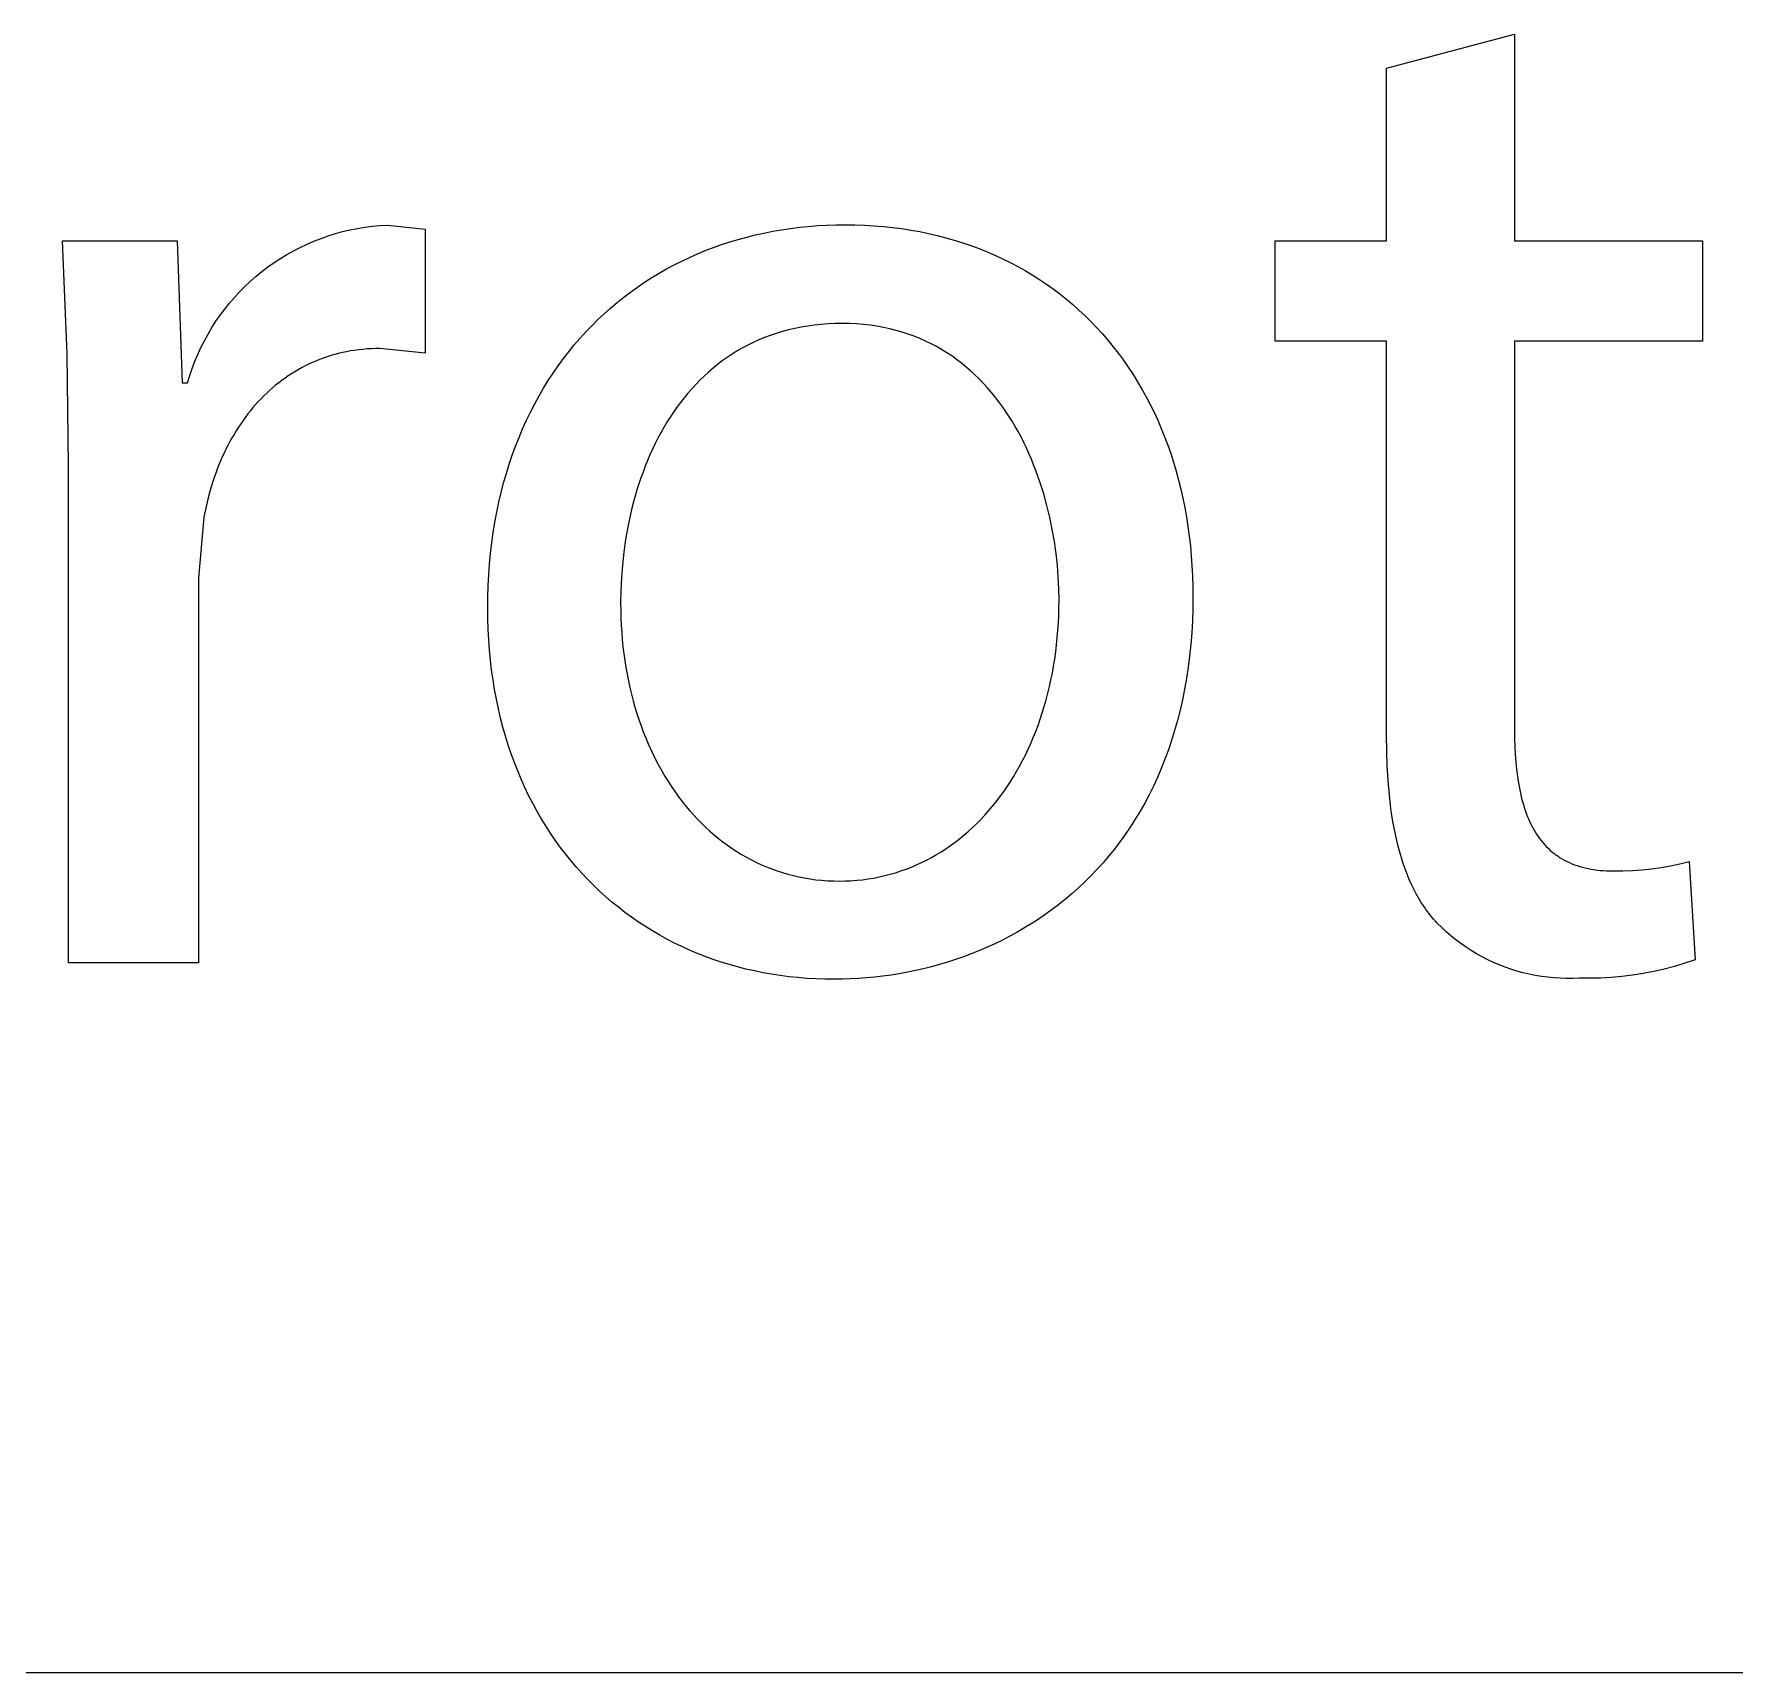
# Model space of a CAD drawing. Header units: millimetres. Extents: x -1246 to 2331, y -493 to 2006.
# Drawn here: x 1766.24 to 1807.1, y -492.87 to -453.51 of the extents above; entities that cross this region are included whole.
import ezdxf

# ---------------------------------------------------------------- set-up
doc = ezdxf.new("R2010")
doc.units = ezdxf.units.MM
doc.header["$MEASUREMENT"] = 0
doc.layers.add('Domyślny', color=7, linetype='Continuous', true_color=0x000000)

msp = doc.modelspace()

# ---------------------------------------------------------------- linework, layer by layer
at = {"layer": 'Domyślny', "color": 18, "lineweight": 15, "true_color": 0x000000}
for p, q in [((1798.735, -454.335), (1801.808, -453.513)), ((1801.808, -453.513), (1801.808, -458.48)), ((1798.735, -458.48), (1798.735, -454.335)), ((1772.968, -458.486), (1773.137, -458.42)), ((1773.137, -458.42), (1773.308, -458.359)), ((1773.308, -458.359), (1773.482, -458.305)), ((1773.482, -458.305), (1773.657, -458.257)), ((1773.657, -458.257), (1773.833, -458.215)), ((1773.833, -458.215), (1774.011, -458.18)), ((1774.011, -458.18), (1774.19, -458.15)), ((1774.19, -458.15), (1774.37, -458.127)), ((1774.37, -458.127), (1774.551, -458.11)), ((1774.551, -458.11), (1774.732, -458.099)), ((1774.732, -458.099), (1775.637, -458.195)), ((1775.637, -458.195), (1775.637, -461.173)), ((1782.958, -458.504), (1783.16, -458.444)), ((1783.16, -458.444), (1783.363, -458.388)), ((1783.363, -458.388), (1783.569, -458.337)), ((1783.569, -458.337), (1783.777, -458.291)), ((1783.777, -458.291), (1783.987, -458.249)), ((1783.987, -458.249), (1784.198, -458.213)), ((1784.198, -458.213), (1784.412, -458.181)), ((1784.412, -458.181), (1784.628, -458.154)), ((1784.628, -458.154), (1784.845, -458.132)), ((1784.845, -458.132), (1785.064, -458.114)), ((1785.064, -458.114), (1785.285, -458.102)), ((1785.285, -458.102), (1785.507, -458.095)), ((1785.507, -458.095), (1785.731, -458.092)), ((1785.731, -458.092), (1785.963, -458.095)), ((1785.963, -458.095), (1786.193, -458.103)), ((1786.193, -458.103), (1786.42, -458.116)), ((1786.42, -458.116), (1786.645, -458.134)), ((1786.645, -458.134), (1786.867, -458.158)), ((1786.867, -458.158), (1787.087, -458.186)), ((1787.087, -458.186), (1787.304, -458.22)), ((1787.304, -458.22), (1787.519, -458.258)), ((1787.519, -458.258), (1787.731, -458.302)), ((1787.731, -458.302), (1787.94, -458.35)), ((1787.94, -458.35), (1788.147, -458.403)), ((1788.147, -458.403), (1788.35, -458.461)), ((1767.041, -461.189), (1766.93, -458.48)), ((1766.93, -458.48), (1769.681, -458.48)), ((1769.681, -458.48), (1769.801, -461.887)), ((1772.163, -458.901), (1772.318, -458.807)), ((1772.318, -458.807), (1772.476, -458.718)), ((1772.476, -458.718), (1772.637, -458.635)), ((1772.637, -458.635), (1772.801, -458.557)), ((1772.801, -458.557), (1772.968, -458.486)), ((1781.987, -458.876), (1782.177, -458.792)), ((1782.177, -458.792), (1782.368, -458.713)), ((1782.368, -458.713), (1782.563, -458.639)), ((1782.563, -458.639), (1782.759, -458.569)), ((1782.759, -458.569), (1782.958, -458.504)), ((1788.35, -458.461), (1788.551, -458.524)), ((1788.551, -458.524), (1788.749, -458.592)), ((1788.749, -458.592), (1788.944, -458.664)), ((1788.944, -458.664), (1789.136, -458.741)), ((1789.136, -458.741), (1789.325, -458.822)), ((1789.325, -458.822), (1789.511, -458.908)), ((1796.055, -460.887), (1796.055, -458.48)), ((1796.055, -458.48), (1798.735, -458.48)), ((1801.808, -458.48), (1806.323, -458.48)), ((1806.323, -458.48), (1806.323, -460.887)), ((1771.578, -459.331), (1771.718, -459.216)), ((1771.718, -459.216), (1771.863, -459.106)), ((1771.863, -459.106), (1772.011, -459.001)), ((1772.011, -459.001), (1772.163, -458.901)), ((1781.081, -459.362), (1781.257, -459.256)), ((1781.257, -459.256), (1781.435, -459.154)), ((1781.435, -459.154), (1781.617, -459.057)), ((1781.617, -459.057), (1781.801, -458.964)), ((1781.801, -458.964), (1781.987, -458.876)), ((1789.511, -458.908), (1789.694, -458.999)), ((1789.694, -458.999), (1789.874, -459.094)), ((1789.874, -459.094), (1790.05, -459.193)), ((1790.05, -459.193), (1790.224, -459.297)), ((1771.181, -459.704), (1771.309, -459.575)), ((1771.309, -459.575), (1771.441, -459.45)), ((1771.441, -459.45), (1771.578, -459.331)), ((1780.572, -459.708), (1780.739, -459.588)), ((1780.739, -459.588), (1780.909, -459.473)), ((1780.909, -459.473), (1781.081, -459.362)), ((1790.224, -459.297), (1790.394, -459.405)), ((1790.394, -459.405), (1790.561, -459.517)), ((1790.561, -459.517), (1790.724, -459.634)), ((1790.724, -459.634), (1790.885, -459.755)), ((1770.826, -460.116), (1770.94, -459.974)), ((1770.94, -459.974), (1771.058, -459.837)), ((1771.058, -459.837), (1771.181, -459.704)), ((1780.092, -460.092), (1780.249, -459.96)), ((1780.249, -459.96), (1780.409, -459.831)), ((1780.409, -459.831), (1780.572, -459.708)), ((1790.885, -459.755), (1791.041, -459.88)), ((1791.041, -459.88), (1791.195, -460.009)), ((1791.195, -460.009), (1791.345, -460.142)), ((1770.516, -460.563), (1770.614, -460.41)), ((1770.614, -460.41), (1770.717, -460.261)), ((1770.717, -460.261), (1770.826, -460.116)), ((1779.641, -460.516), (1779.787, -460.371)), ((1779.787, -460.371), (1779.938, -460.229)), ((1779.938, -460.229), (1780.092, -460.092)), ((1785.15, -460.485), (1784.987, -460.502)), ((1785.317, -460.473), (1785.15, -460.485)), ((1785.486, -460.465), (1785.317, -460.473)), ((1785.659, -460.463), (1785.486, -460.465)), ((1785.832, -460.465), (1785.659, -460.463)), ((1786.002, -460.473), (1785.832, -460.465)), ((1786.169, -460.487), (1786.002, -460.473)), ((1786.332, -460.505), (1786.169, -460.487)), ((1791.345, -460.142), (1791.491, -460.279)), ((1791.491, -460.279), (1791.634, -460.42)), ((1791.634, -460.42), (1791.773, -460.565)), ((1770.254, -461.04), (1770.335, -460.878)), ((1770.335, -460.878), (1770.423, -460.719)), ((1770.423, -460.719), (1770.516, -460.563)), ((1779.221, -460.978), (1779.357, -460.82)), ((1779.357, -460.82), (1779.497, -460.666)), ((1779.497, -460.666), (1779.641, -460.516)), ((1783.651, -460.859), (1783.518, -460.919)), ((1783.788, -460.802), (1783.651, -460.859)), ((1783.927, -460.749), (1783.788, -460.802)), ((1784.069, -460.701), (1783.927, -460.749)), ((1784.215, -460.657), (1784.069, -460.701)), ((1784.363, -460.617), (1784.215, -460.657)), ((1784.515, -460.581), (1784.363, -460.617)), ((1784.669, -460.55), (1784.515, -460.581)), ((1784.826, -460.524), (1784.669, -460.55)), ((1784.987, -460.502), (1784.826, -460.524)), ((1786.492, -460.529), (1786.332, -460.505)), ((1786.649, -460.557), (1786.492, -460.529)), ((1786.803, -460.59), (1786.649, -460.557)), ((1786.953, -460.628), (1786.803, -460.59)), ((1787.101, -460.671), (1786.953, -460.628)), ((1787.245, -460.718), (1787.101, -460.671)), ((1787.386, -460.769), (1787.245, -460.718)), ((1787.524, -460.825), (1787.386, -460.769)), ((1787.659, -460.885), (1787.524, -460.825)), ((1787.791, -460.949), (1787.659, -460.885)), ((1791.773, -460.565), (1791.909, -460.714)), ((1791.909, -460.714), (1792.04, -460.867)), ((1792.04, -460.867), (1792.169, -461.024)), ((1798.735, -460.887), (1796.055, -460.887)), ((1798.735, -470.345), (1798.735, -460.887)), ((1806.323, -460.887), (1801.808, -460.887)), ((1801.808, -460.887), (1801.808, -470.226)), ((1767.073, -463.9), (1767.041, -461.189)), ((1770.107, -461.372), (1770.177, -461.205)), ((1770.177, -461.205), (1770.254, -461.04)), ((1773.191, -461.296), (1773.101, -461.329)), ((1773.281, -461.265), (1773.191, -461.296)), ((1773.373, -461.236), (1773.281, -461.265)), ((1773.465, -461.209), (1773.373, -461.236)), ((1773.559, -461.185), (1773.465, -461.209)), ((1773.654, -461.162), (1773.559, -461.185)), ((1773.75, -461.142), (1773.654, -461.162)), ((1773.847, -461.124), (1773.75, -461.142)), ((1773.945, -461.109), (1773.847, -461.124)), ((1774.044, -461.096), (1773.945, -461.109)), ((1774.144, -461.085), (1774.044, -461.096)), ((1774.245, -461.076), (1774.144, -461.085)), ((1774.347, -461.07), (1774.245, -461.076)), ((1774.45, -461.067), (1774.347, -461.07)), ((1774.553, -461.065), (1774.45, -461.067)), ((1775.637, -461.173), (1774.553, -461.065)), ((1778.96, -461.307), (1779.089, -461.141)), ((1779.089, -461.141), (1779.221, -460.978)), ((1782.893, -461.278), (1782.777, -461.361)), ((1783.012, -461.199), (1782.893, -461.278)), ((1783.134, -461.124), (1783.012, -461.199)), ((1783.259, -461.052), (1783.134, -461.124)), ((1783.387, -460.983), (1783.259, -461.052)), ((1783.518, -460.919), (1783.387, -460.983)), ((1787.92, -461.017), (1787.791, -460.949)), ((1788.045, -461.089), (1787.92, -461.017)), ((1788.168, -461.165), (1788.045, -461.089)), ((1788.288, -461.244), (1788.168, -461.165)), ((1788.405, -461.328), (1788.288, -461.244)), ((1792.169, -461.024), (1792.293, -461.184)), ((1792.293, -461.184), (1792.413, -461.348)), ((1769.932, -461.887), (1769.984, -461.714)), ((1769.984, -461.714), (1770.043, -461.542)), ((1770.043, -461.542), (1770.107, -461.372)), ((1772.428, -461.67), (1772.35, -461.722)), ((1772.508, -461.621), (1772.428, -461.67)), ((1772.59, -461.573), (1772.508, -461.621)), ((1772.672, -461.527), (1772.59, -461.573)), ((1772.756, -461.484), (1772.672, -461.527)), ((1772.84, -461.442), (1772.756, -461.484)), ((1772.926, -461.402), (1772.84, -461.442)), ((1773.013, -461.365), (1772.926, -461.402)), ((1773.101, -461.329), (1773.013, -461.365)), ((1778.597, -461.832), (1778.714, -461.653)), ((1778.714, -461.653), (1778.835, -461.478)), ((1778.835, -461.478), (1778.96, -461.307)), ((1782.446, -461.629), (1782.341, -461.725)), ((1782.554, -461.536), (1782.446, -461.629)), ((1782.664, -461.447), (1782.554, -461.536)), ((1782.777, -461.361), (1782.664, -461.447)), ((1788.519, -461.414), (1788.405, -461.328)), ((1788.63, -461.504), (1788.519, -461.414)), ((1788.737, -461.597), (1788.63, -461.504)), ((1788.843, -461.694), (1788.737, -461.597)), ((1788.945, -461.793), (1788.843, -461.694)), ((1792.413, -461.348), (1792.53, -461.516)), ((1792.53, -461.516), (1792.643, -461.687)), ((1792.643, -461.687), (1792.752, -461.862)), ((1769.801, -461.887), (1769.932, -461.887)), ((1771.903, -462.071), (1771.833, -462.135)), ((1771.974, -462.008), (1771.903, -462.071)), ((1772.047, -461.947), (1771.974, -462.008)), ((1772.121, -461.888), (1772.047, -461.947)), ((1772.196, -461.831), (1772.121, -461.888)), ((1772.272, -461.775), (1772.196, -461.831)), ((1772.35, -461.722), (1772.272, -461.775)), ((1778.375, -462.202), (1778.484, -462.015)), ((1778.484, -462.015), (1778.597, -461.832)), ((1782.044, -462.03), (1781.95, -462.137)), ((1782.14, -461.925), (1782.044, -462.03)), ((1782.239, -461.823), (1782.14, -461.925)), ((1782.341, -461.725), (1782.239, -461.823)), ((1789.044, -461.896), (1788.945, -461.793)), ((1789.14, -462.001), (1789.044, -461.896)), ((1789.234, -462.109), (1789.14, -462.001)), ((1789.325, -462.22), (1789.234, -462.109)), ((1792.752, -461.862), (1792.857, -462.04)), ((1792.857, -462.04), (1792.958, -462.222)), ((1771.503, -462.484), (1771.441, -462.558)), ((1771.567, -462.411), (1771.503, -462.484)), ((1771.631, -462.339), (1771.567, -462.411)), ((1771.697, -462.27), (1771.631, -462.339)), ((1771.765, -462.202), (1771.697, -462.27)), ((1771.833, -462.135), (1771.765, -462.202)), ((1778.169, -462.589), (1778.27, -462.393)), ((1778.27, -462.393), (1778.375, -462.202)), ((1781.686, -462.476), (1781.603, -462.593)), ((1781.771, -462.36), (1781.686, -462.476)), ((1781.859, -462.247), (1781.771, -462.36)), ((1781.95, -462.137), (1781.859, -462.247)), ((1789.413, -462.333), (1789.325, -462.22)), ((1789.498, -462.449), (1789.413, -462.333)), ((1789.58, -462.567), (1789.498, -462.449)), ((1792.958, -462.222), (1793.054, -462.407)), ((1793.054, -462.407), (1793.147, -462.596)), ((1771.207, -462.873), (1771.152, -462.956)), ((1771.264, -462.792), (1771.207, -462.873)), ((1771.322, -462.713), (1771.264, -462.792)), ((1771.381, -462.635), (1771.322, -462.713)), ((1771.441, -462.558), (1771.381, -462.635)), ((1777.981, -462.991), (1778.073, -462.788)), ((1778.073, -462.788), (1778.169, -462.589)), ((1781.446, -462.836), (1781.372, -462.961)), ((1781.523, -462.714), (1781.446, -462.836)), ((1781.603, -462.593), (1781.523, -462.714)), ((1789.66, -462.687), (1789.58, -462.567)), ((1789.737, -462.81), (1789.66, -462.687)), ((1789.811, -462.934), (1789.737, -462.81)), ((1789.883, -463.061), (1789.811, -462.934)), ((1793.147, -462.596), (1793.236, -462.788)), ((1793.236, -462.788), (1793.32, -462.983)), ((1770.947, -463.301), (1770.899, -463.391)), ((1770.996, -463.213), (1770.947, -463.301)), ((1771.047, -463.126), (1770.996, -463.213)), ((1771.099, -463.04), (1771.047, -463.126)), ((1771.152, -462.956), (1771.099, -463.04)), ((1777.811, -463.409), (1777.894, -463.198)), ((1777.894, -463.198), (1777.981, -462.991)), ((1781.164, -463.348), (1781.1, -463.481)), ((1781.231, -463.217), (1781.164, -463.348)), ((1781.3, -463.088), (1781.231, -463.217)), ((1781.372, -462.961), (1781.3, -463.088)), ((1789.952, -463.189), (1789.883, -463.061)), ((1790.018, -463.319), (1789.952, -463.189)), ((1790.081, -463.451), (1790.018, -463.319)), ((1793.32, -462.983), (1793.4, -463.182)), ((1793.4, -463.182), (1793.476, -463.384)), ((1770.765, -463.669), (1770.723, -463.765)), ((1770.808, -463.575), (1770.765, -463.669)), ((1770.853, -463.483), (1770.808, -463.575)), ((1770.899, -463.391), (1770.853, -463.483)), ((1777.658, -463.843), (1777.732, -463.624)), ((1777.732, -463.624), (1777.811, -463.409)), ((1780.981, -463.752), (1780.925, -463.89)), ((1781.039, -463.616), (1780.981, -463.752)), ((1781.1, -463.481), (1781.039, -463.616)), ((1790.142, -463.584), (1790.081, -463.451)), ((1790.201, -463.719), (1790.142, -463.584)), ((1790.256, -463.855), (1790.201, -463.719)), ((1793.476, -463.384), (1793.548, -463.589)), ((1793.548, -463.589), (1793.615, -463.797)), ((1767.073, -475.813), (1767.073, -463.9)), ((1770.572, -464.159), (1770.538, -464.261)), ((1770.608, -464.059), (1770.572, -464.159)), ((1770.645, -463.959), (1770.608, -464.059)), ((1770.683, -463.861), (1770.645, -463.959)), ((1770.723, -463.765), (1770.683, -463.861)), ((1777.524, -464.292), (1777.589, -464.065)), ((1777.589, -464.065), (1777.658, -463.843)), ((1780.872, -464.03), (1780.821, -464.171)), ((1780.925, -463.89), (1780.872, -464.03)), ((1790.31, -463.992), (1790.256, -463.855)), ((1790.36, -464.13), (1790.31, -463.992)), ((1790.408, -464.269), (1790.36, -464.13)), ((1793.615, -463.797), (1793.678, -464.008)), ((1793.678, -464.008), (1793.737, -464.222)), ((1770.475, -464.468), (1770.418, -464.679)), ((1770.538, -464.261), (1770.475, -464.468)), ((1777.41, -464.756), (1777.464, -464.522)), ((1777.464, -464.522), (1777.524, -464.292)), ((1780.727, -464.458), (1780.684, -464.603)), ((1780.773, -464.314), (1780.727, -464.458)), ((1780.821, -464.171), (1780.773, -464.314)), ((1790.454, -464.41), (1790.408, -464.269)), ((1790.497, -464.551), (1790.454, -464.41)), ((1790.576, -464.835), (1790.497, -464.551)), ((1793.737, -464.222), (1793.791, -464.44)), ((1793.791, -464.44), (1793.841, -464.66)), ((1770.368, -464.895), (1770.325, -465.116)), ((1770.418, -464.679), (1770.368, -464.895)), ((1777.36, -464.994), (1777.41, -464.756)), ((1780.606, -464.897), (1780.571, -465.045)), ((1780.644, -464.749), (1780.606, -464.897)), ((1780.684, -464.603), (1780.644, -464.749)), ((1790.645, -465.121), (1790.576, -464.835)), ((1793.841, -464.66), (1793.886, -464.883)), ((1793.886, -464.883), (1793.926, -465.109)), ((1770.325, -465.116), (1770.194, -466.581)), ((1777.275, -465.481), (1777.315, -465.236)), ((1777.315, -465.236), (1777.36, -464.994)), ((1780.507, -465.345), (1780.454, -465.647)), ((1780.571, -465.045), (1780.507, -465.345)), ((1790.704, -465.408), (1790.645, -465.121)), ((1793.926, -465.109), (1793.962, -465.338)), ((1793.962, -465.338), (1793.994, -465.569)), ((1777.21, -465.982), (1777.24, -465.73)), ((1777.24, -465.73), (1777.275, -465.481)), ((1780.454, -465.647), (1780.411, -465.952)), ((1790.754, -465.696), (1790.704, -465.408)), ((1790.794, -465.983), (1790.754, -465.696)), ((1793.994, -465.569), (1794.02, -465.804)), ((1777.186, -466.239), (1777.21, -465.982)), ((1780.411, -465.952), (1780.377, -466.258)), ((1790.825, -466.268), (1790.794, -465.983)), ((1794.02, -465.804), (1794.042, -466.041)), ((1794.042, -466.041), (1794.059, -466.28)), ((1770.194, -466.581), (1770.194, -475.813)), ((1777.153, -466.762), (1777.167, -466.499)), ((1777.167, -466.499), (1777.186, -466.239)), ((1780.353, -466.566), (1780.339, -466.874)), ((1780.377, -466.258), (1780.353, -466.566)), ((1790.847, -466.552), (1790.825, -466.268)), ((1790.86, -466.833), (1790.847, -466.552)), ((1794.059, -466.28), (1794.071, -466.522)), ((1794.071, -466.522), (1794.079, -466.767)), ((1777.145, -467.029), (1777.153, -466.762)), ((1780.339, -466.874), (1780.334, -467.181)), ((1790.865, -467.11), (1790.86, -466.833)), ((1794.081, -467.014), (1794.078, -467.312)), ((1794.079, -466.767), (1794.081, -467.014)), ((1777.142, -467.3), (1777.145, -467.029)), ((1777.145, -467.556), (1777.142, -467.3)), ((1780.334, -467.181), (1780.336, -467.359)), ((1780.336, -467.359), (1780.341, -467.535)), ((1790.858, -467.473), (1790.863, -467.292)), ((1790.863, -467.292), (1790.865, -467.11)), ((1794.078, -467.312), (1794.068, -467.603)), ((1777.152, -467.808), (1777.145, -467.556)), ((1777.166, -468.057), (1777.152, -467.808)), ((1780.341, -467.535), (1780.349, -467.709)), ((1780.349, -467.709), (1780.36, -467.882)), ((1790.824, -468.005), (1790.839, -467.829)), ((1790.839, -467.829), (1790.85, -467.652)), ((1790.85, -467.652), (1790.858, -467.473)), ((1794.068, -467.603), (1794.052, -467.89)), ((1777.184, -468.303), (1777.166, -468.057)), ((1780.36, -467.882), (1780.374, -468.054)), ((1780.374, -468.054), (1780.391, -468.224)), ((1780.391, -468.224), (1780.411, -468.392)), ((1790.785, -468.351), (1790.806, -468.179)), ((1790.806, -468.179), (1790.824, -468.005)), ((1794.03, -468.172), (1794.002, -468.448)), ((1794.052, -467.89), (1794.03, -468.172)), ((1777.207, -468.546), (1777.184, -468.303)), ((1777.235, -468.786), (1777.207, -468.546)), ((1780.411, -468.392), (1780.435, -468.559)), ((1780.435, -468.559), (1780.461, -468.724)), ((1790.735, -468.689), (1790.762, -468.521)), ((1790.762, -468.521), (1790.785, -468.351)), ((1794.002, -468.448), (1793.968, -468.719)), ((1777.269, -469.023), (1777.235, -468.786)), ((1777.307, -469.256), (1777.269, -469.023)), ((1780.461, -468.724), (1780.49, -468.887)), ((1780.49, -468.887), (1780.522, -469.048)), ((1780.522, -469.048), (1780.557, -469.208)), ((1790.636, -469.183), (1790.672, -469.02)), ((1790.672, -469.02), (1790.705, -468.856)), ((1790.705, -468.856), (1790.735, -468.689)), ((1793.928, -468.985), (1793.882, -469.246)), ((1793.968, -468.719), (1793.928, -468.985)), ((1777.35, -469.486), (1777.307, -469.256)), ((1780.557, -469.208), (1780.595, -469.365)), ((1780.595, -469.365), (1780.635, -469.521)), ((1790.556, -469.501), (1790.597, -469.343)), ((1790.597, -469.343), (1790.636, -469.183)), ((1793.882, -469.246), (1793.83, -469.502)), ((1777.397, -469.713), (1777.35, -469.486)), ((1777.45, -469.937), (1777.397, -469.713)), ((1780.635, -469.521), (1780.679, -469.675)), ((1780.679, -469.675), (1780.725, -469.826)), ((1780.725, -469.826), (1780.774, -469.976)), ((1790.414, -469.963), (1790.464, -469.811)), ((1790.464, -469.811), (1790.511, -469.657)), ((1790.511, -469.657), (1790.556, -469.501)), ((1793.774, -469.752), (1793.711, -469.998)), ((1793.83, -469.502), (1793.774, -469.752)), ((1777.507, -470.157), (1777.45, -469.937)), ((1777.569, -470.374), (1777.507, -470.157)), ((1780.774, -469.976), (1780.825, -470.124)), ((1780.825, -470.124), (1780.879, -470.269)), ((1780.879, -470.269), (1780.936, -470.412)), ((1790.248, -470.405), (1790.306, -470.26)), ((1790.306, -470.26), (1790.361, -470.113)), ((1790.361, -470.113), (1790.414, -469.963)), ((1793.643, -470.238), (1793.57, -470.474)), ((1793.711, -469.998), (1793.643, -470.238)), ((1801.808, -470.226), (1801.81, -470.425)), ((1777.635, -470.588), (1777.569, -470.374)), ((1777.706, -470.798), (1777.635, -470.588)), ((1780.936, -470.412), (1780.996, -470.553)), ((1780.996, -470.553), (1781.058, -470.692)), ((1781.058, -470.692), (1781.122, -470.828)), ((1790.058, -470.825), (1790.124, -470.687)), ((1790.124, -470.687), (1790.187, -470.547)), ((1790.187, -470.547), (1790.248, -470.405)), ((1793.57, -470.474), (1793.492, -470.704)), ((1798.739, -470.721), (1798.735, -470.345)), ((1801.81, -470.425), (1801.816, -470.619)), ((1801.816, -470.619), (1801.825, -470.807)), ((1777.781, -471.004), (1777.706, -470.798)), ((1777.861, -471.207), (1777.781, -471.004)), ((1781.122, -470.828), (1781.189, -470.962)), ((1781.189, -470.962), (1781.259, -471.093)), ((1781.259, -471.093), (1781.331, -471.222)), ((1789.846, -471.222), (1789.919, -471.092)), ((1789.919, -471.092), (1789.99, -470.96)), ((1789.99, -470.96), (1790.058, -470.825)), ((1793.409, -470.929), (1793.321, -471.15)), ((1793.492, -470.704), (1793.409, -470.929)), ((1798.751, -471.086), (1798.739, -470.721)), ((1798.772, -471.438), (1798.751, -471.086)), ((1801.825, -470.807), (1801.838, -470.99)), ((1801.838, -470.99), (1801.856, -471.167)), ((1777.945, -471.407), (1777.861, -471.207)), ((1778.033, -471.603), (1777.945, -471.407)), ((1781.331, -471.222), (1781.405, -471.349)), ((1781.405, -471.349), (1781.482, -471.472)), ((1781.482, -471.472), (1781.561, -471.594)), ((1789.611, -471.597), (1789.692, -471.475)), ((1789.692, -471.475), (1789.77, -471.35)), ((1789.77, -471.35), (1789.846, -471.222)), ((1793.229, -471.365), (1793.131, -471.576)), ((1793.321, -471.15), (1793.229, -471.365)), ((1798.801, -471.779), (1798.772, -471.438)), ((1801.856, -471.167), (1801.877, -471.339)), ((1801.877, -471.339), (1801.903, -471.504)), ((1801.903, -471.504), (1801.933, -471.664)), ((1778.125, -471.795), (1778.033, -471.603)), ((1778.222, -471.984), (1778.125, -471.795)), ((1781.561, -471.594), (1781.643, -471.712)), ((1781.643, -471.712), (1781.727, -471.828)), ((1781.727, -471.828), (1781.813, -471.941)), ((1789.356, -471.946), (1789.444, -471.832)), ((1789.444, -471.832), (1789.529, -471.716)), ((1789.529, -471.716), (1789.611, -471.597)), ((1793.029, -471.781), (1792.923, -471.982)), ((1793.131, -471.576), (1793.029, -471.781)), ((1798.839, -472.108), (1798.801, -471.779)), ((1801.933, -471.664), (1801.949, -471.742)), ((1801.949, -471.742), (1801.967, -471.818)), ((1801.967, -471.818), (1801.986, -471.893)), ((1801.986, -471.893), (1802.005, -471.966)), ((1778.322, -472.169), (1778.222, -471.984)), ((1778.427, -472.35), (1778.322, -472.169)), ((1781.813, -471.941), (1781.901, -472.052)), ((1781.901, -472.052), (1781.992, -472.159)), ((1781.992, -472.159), (1782.085, -472.264)), ((1782.085, -472.264), (1782.18, -472.366)), ((1788.986, -472.372), (1789.081, -472.27)), ((1789.081, -472.27), (1789.175, -472.165)), ((1789.175, -472.165), (1789.267, -472.057)), ((1789.267, -472.057), (1789.356, -471.946)), ((1792.812, -472.177), (1792.697, -472.368)), ((1792.923, -471.982), (1792.812, -472.177)), ((1798.862, -472.267), (1798.839, -472.108)), ((1798.887, -472.424), (1798.862, -472.267)), ((1802.005, -471.966), (1802.027, -472.038)), ((1802.027, -472.038), (1802.049, -472.108)), ((1802.049, -472.108), (1802.072, -472.177)), ((1802.072, -472.177), (1802.097, -472.244)), ((1802.097, -472.244), (1802.122, -472.309)), ((1802.122, -472.309), (1802.149, -472.374)), ((1778.535, -472.527), (1778.427, -472.35)), ((1778.648, -472.701), (1778.535, -472.527)), ((1778.764, -472.871), (1778.648, -472.701)), ((1782.18, -472.366), (1782.277, -472.465)), ((1782.277, -472.465), (1782.376, -472.561)), ((1782.376, -472.561), (1782.477, -472.653)), ((1782.477, -472.653), (1782.58, -472.743)), ((1782.58, -472.743), (1782.685, -472.83)), ((1788.582, -472.749), (1788.686, -472.659)), ((1788.686, -472.659), (1788.788, -472.566)), ((1788.788, -472.566), (1788.888, -472.47)), ((1788.888, -472.47), (1788.986, -472.372)), ((1792.455, -472.735), (1792.327, -472.911)), ((1792.578, -472.554), (1792.455, -472.735)), ((1792.697, -472.368), (1792.578, -472.554)), ((1798.915, -472.577), (1798.887, -472.424)), ((1798.945, -472.727), (1798.915, -472.577)), ((1798.977, -472.874), (1798.945, -472.727)), ((1802.149, -472.374), (1802.178, -472.436)), ((1802.178, -472.436), (1802.207, -472.497)), ((1802.207, -472.497), (1802.238, -472.557)), ((1802.238, -472.557), (1802.269, -472.615)), ((1802.269, -472.615), (1802.303, -472.671)), ((1802.303, -472.671), (1802.337, -472.726)), ((1802.337, -472.726), (1802.373, -472.779)), ((1778.884, -473.038), (1778.764, -472.871)), ((1779.008, -473.2), (1778.884, -473.038)), ((1782.685, -472.83), (1782.793, -472.913)), ((1782.793, -472.913), (1782.902, -472.993)), ((1782.902, -472.993), (1783.013, -473.07)), ((1783.013, -473.07), (1783.126, -473.144)), ((1783.126, -473.144), (1783.24, -473.214)), ((1787.919, -473.218), (1788.034, -473.148)), ((1788.034, -473.148), (1788.147, -473.075)), ((1788.147, -473.075), (1788.258, -472.998)), ((1788.258, -472.998), (1788.368, -472.918)), ((1788.368, -472.918), (1788.476, -472.835)), ((1788.476, -472.835), (1788.582, -472.749)), ((1792.197, -473.083), (1792.062, -473.249)), ((1792.327, -472.911), (1792.197, -473.083)), ((1799.012, -473.018), (1798.977, -472.874)), ((1799.05, -473.158), (1799.012, -473.018)), ((1802.373, -472.779), (1802.41, -472.831)), ((1802.41, -472.831), (1802.448, -472.881)), ((1802.448, -472.881), (1802.488, -472.929)), ((1802.488, -472.929), (1802.528, -472.976)), ((1802.528, -472.976), (1802.571, -473.021)), ((1802.571, -473.021), (1802.614, -473.065)), ((1802.614, -473.065), (1802.659, -473.107)), ((1802.659, -473.107), (1802.706, -473.147)), ((1802.706, -473.147), (1802.729, -473.167)), ((1779.135, -473.358), (1779.008, -473.2)), ((1779.266, -473.513), (1779.135, -473.358)), ((1779.401, -473.664), (1779.266, -473.513)), ((1783.24, -473.214), (1783.357, -473.281)), ((1783.357, -473.281), (1783.475, -473.344)), ((1783.475, -473.344), (1783.595, -473.404)), ((1783.595, -473.404), (1783.717, -473.46)), ((1783.717, -473.46), (1783.841, -473.513)), ((1783.841, -473.513), (1783.966, -473.562)), ((1783.966, -473.562), (1784.093, -473.607)), ((1787.194, -473.564), (1787.319, -473.516)), ((1787.319, -473.516), (1787.442, -473.463)), ((1787.442, -473.463), (1787.564, -473.407)), ((1787.564, -473.407), (1787.684, -473.348)), ((1787.684, -473.348), (1787.802, -473.285)), ((1787.802, -473.285), (1787.919, -473.218)), ((1791.924, -473.411), (1791.782, -473.568)), ((1792.062, -473.249), (1791.924, -473.411)), ((1799.09, -473.295), (1799.05, -473.158)), ((1799.133, -473.429), (1799.09, -473.295)), ((1799.178, -473.56), (1799.133, -473.429)), ((1799.227, -473.687), (1799.178, -473.56)), ((1802.729, -473.167), (1802.753, -473.186)), ((1802.753, -473.186), (1802.778, -473.205)), ((1802.778, -473.205), (1802.803, -473.223)), ((1802.803, -473.223), (1802.828, -473.241)), ((1802.828, -473.241), (1802.853, -473.258)), ((1802.853, -473.258), (1802.879, -473.276)), ((1802.879, -473.276), (1802.905, -473.292)), ((1802.905, -473.292), (1802.959, -473.324)), ((1802.959, -473.324), (1803.013, -473.355)), ((1803.013, -473.355), (1803.07, -473.383)), ((1803.07, -473.383), (1803.128, -473.41)), ((1803.128, -473.41), (1803.187, -473.436)), ((1803.187, -473.436), (1803.248, -473.459)), ((1803.248, -473.459), (1803.31, -473.481)), ((1803.31, -473.481), (1803.374, -473.502)), ((1803.374, -473.502), (1803.439, -473.52)), ((1803.439, -473.52), (1803.506, -473.537)), ((1803.506, -473.537), (1803.574, -473.552)), ((1803.574, -473.552), (1803.644, -473.565)), ((1804.869, -473.581), (1805.098, -473.557)), ((1805.098, -473.557), (1805.326, -473.524)), ((1805.326, -473.524), (1805.552, -473.485)), ((1805.552, -473.485), (1805.778, -473.437)), ((1805.778, -473.437), (1806.001, -473.383)), ((1806.001, -473.383), (1806.144, -475.741)), ((1779.539, -473.81), (1779.401, -473.664)), ((1779.681, -473.953), (1779.539, -473.81)), ((1779.826, -474.091), (1779.681, -473.953)), ((1784.093, -473.607), (1784.221, -473.649)), ((1784.221, -473.649), (1784.351, -473.687)), ((1784.351, -473.687), (1784.483, -473.721)), ((1784.483, -473.721), (1784.616, -473.751)), ((1784.616, -473.751), (1784.751, -473.778)), ((1784.751, -473.778), (1784.887, -473.8)), ((1784.887, -473.8), (1785.024, -473.819)), ((1785.024, -473.819), (1785.163, -473.833)), ((1785.163, -473.833), (1785.303, -473.844)), ((1785.303, -473.844), (1785.445, -473.85)), ((1785.445, -473.85), (1785.588, -473.852)), ((1785.588, -473.852), (1785.728, -473.85)), ((1785.728, -473.85), (1785.868, -473.844)), ((1785.868, -473.844), (1786.006, -473.833)), ((1786.006, -473.833), (1786.144, -473.819)), ((1786.144, -473.819), (1786.28, -473.801)), ((1786.28, -473.801), (1786.414, -473.779)), ((1786.414, -473.779), (1786.548, -473.752)), ((1786.548, -473.752), (1786.68, -473.722)), ((1786.68, -473.722), (1786.81, -473.689)), ((1786.81, -473.689), (1786.94, -473.651)), ((1786.94, -473.651), (1787.067, -473.61)), ((1787.067, -473.61), (1787.194, -473.564)), ((1791.488, -473.868), (1791.337, -474.011)), ((1791.637, -473.721), (1791.488, -473.868)), ((1791.782, -473.568), (1791.637, -473.721)), ((1799.278, -473.811), (1799.227, -473.687)), ((1799.332, -473.932), (1799.278, -473.811)), ((1799.388, -474.049), (1799.332, -473.932)), ((1803.644, -473.565), (1803.716, -473.577)), ((1803.716, -473.577), (1803.789, -473.587)), ((1803.789, -473.587), (1803.864, -473.595)), ((1803.864, -473.595), (1803.94, -473.601)), ((1803.94, -473.601), (1804.018, -473.605)), ((1804.018, -473.605), (1804.098, -473.608)), ((1804.098, -473.608), (1804.179, -473.609)), ((1804.179, -473.609), (1804.409, -473.607)), ((1804.409, -473.607), (1804.639, -473.598)), ((1804.639, -473.598), (1804.869, -473.581)), ((1779.974, -474.226), (1779.826, -474.091)), ((1780.126, -474.356), (1779.974, -474.226)), ((1780.28, -474.482), (1780.126, -474.356)), ((1791.024, -474.283), (1790.864, -474.412)), ((1791.182, -474.149), (1791.024, -474.283)), ((1791.337, -474.011), (1791.182, -474.149)), ((1799.448, -474.162), (1799.388, -474.049)), ((1799.511, -474.273), (1799.448, -474.162)), ((1799.543, -474.326), (1799.511, -474.273)), ((1799.576, -474.379), (1799.543, -474.326)), ((1799.61, -474.431), (1799.576, -474.379)), ((1780.438, -474.605), (1780.28, -474.482)), ((1780.599, -474.722), (1780.438, -474.605)), ((1780.763, -474.836), (1780.599, -474.722)), ((1790.367, -474.771), (1790.196, -474.881)), ((1790.535, -474.656), (1790.367, -474.771)), ((1790.701, -474.536), (1790.535, -474.656)), ((1790.864, -474.412), (1790.701, -474.536)), ((1799.645, -474.482), (1799.61, -474.431)), ((1799.68, -474.533), (1799.645, -474.482)), ((1799.716, -474.582), (1799.68, -474.533)), ((1799.753, -474.631), (1799.716, -474.582)), ((1799.791, -474.678), (1799.753, -474.631)), ((1799.83, -474.725), (1799.791, -474.678)), ((1799.869, -474.771), (1799.83, -474.725)), ((1799.909, -474.816), (1799.869, -474.771)), ((1780.93, -474.945), (1780.763, -474.836)), ((1781.1, -475.05), (1780.93, -474.945)), ((1781.273, -475.151), (1781.1, -475.05)), ((1781.448, -475.248), (1781.273, -475.151)), ((1789.67, -475.186), (1789.491, -475.278)), ((1789.848, -475.089), (1789.67, -475.186)), ((1790.023, -474.987), (1789.848, -475.089)), ((1790.196, -474.881), (1790.023, -474.987)), ((1799.95, -474.86), (1799.909, -474.816)), ((1800.057, -474.966), (1799.95, -474.86)), ((1800.167, -475.069), (1800.057, -474.966)), ((1800.281, -475.168), (1800.167, -475.069)), ((1800.398, -475.263), (1800.281, -475.168)), ((1781.627, -475.34), (1781.448, -475.248)), ((1781.808, -475.427), (1781.627, -475.34)), ((1781.991, -475.51), (1781.808, -475.427)), ((1782.177, -475.589), (1781.991, -475.51)), ((1782.366, -475.663), (1782.177, -475.589)), ((1788.756, -475.603), (1788.568, -475.673)), ((1788.942, -475.528), (1788.756, -475.603)), ((1789.127, -475.449), (1788.942, -475.528)), ((1789.31, -475.366), (1789.127, -475.449)), ((1789.491, -475.278), (1789.31, -475.366)), ((1800.519, -475.354), (1800.398, -475.263)), ((1800.642, -475.44), (1800.519, -475.354)), ((1800.768, -475.523), (1800.642, -475.44)), ((1800.897, -475.601), (1800.768, -475.523)), ((1801.029, -475.674), (1800.897, -475.601)), ((1770.194, -475.813), (1767.073, -475.813)), ((1782.557, -475.732), (1782.366, -475.663)), ((1782.751, -475.797), (1782.557, -475.732)), ((1782.946, -475.858), (1782.751, -475.797)), ((1783.145, -475.913), (1782.946, -475.858)), ((1783.345, -475.964), (1783.145, -475.913)), ((1783.547, -476.011), (1783.345, -475.964)), ((1783.752, -476.052), (1783.547, -476.011)), ((1787.418, -476.002), (1787.223, -476.042)), ((1787.612, -475.958), (1787.418, -476.002)), ((1787.805, -475.91), (1787.612, -475.958)), ((1787.998, -475.857), (1787.805, -475.91)), ((1788.189, -475.8), (1787.998, -475.857)), ((1788.379, -475.739), (1788.189, -475.8)), ((1788.568, -475.673), (1788.379, -475.739)), ((1801.163, -475.743), (1801.029, -475.674)), ((1801.3, -475.807), (1801.163, -475.743)), ((1801.439, -475.866), (1801.3, -475.807)), ((1801.579, -475.921), (1801.439, -475.866)), ((1801.721, -475.971), (1801.579, -475.921)), ((1801.866, -476.015), (1801.721, -475.971)), ((1802.011, -476.055), (1801.866, -476.015)), ((1805.404, -475.966), (1805.152, -476.024)), ((1805.653, -475.9), (1805.404, -475.966)), ((1805.9, -475.825), (1805.653, -475.9)), ((1806.144, -475.741), (1805.9, -475.825)), ((1783.958, -476.089), (1783.752, -476.052)), ((1784.167, -476.121), (1783.958, -476.089)), ((1784.377, -476.148), (1784.167, -476.121)), ((1784.59, -476.171), (1784.377, -476.148)), ((1784.804, -476.188), (1784.59, -476.171)), ((1785.02, -476.2), (1784.804, -476.188)), ((1785.237, -476.208), (1785.02, -476.2)), ((1785.457, -476.21), (1785.237, -476.208)), ((1785.653, -476.208), (1785.457, -476.21)), ((1785.849, -476.202), (1785.653, -476.208)), ((1786.046, -476.192), (1785.849, -476.202)), ((1786.243, -476.177), (1786.046, -476.192)), ((1786.439, -476.159), (1786.243, -476.177)), ((1786.636, -476.136), (1786.439, -476.159)), ((1786.832, -476.109), (1786.636, -476.136)), ((1787.028, -476.078), (1786.832, -476.109)), ((1787.223, -476.042), (1787.028, -476.078)), ((1802.158, -476.09), (1802.011, -476.055)), ((1802.306, -476.119), (1802.158, -476.09)), ((1802.454, -476.144), (1802.306, -476.119)), ((1802.604, -476.163), (1802.454, -476.144)), ((1802.754, -476.177), (1802.604, -476.163)), ((1802.905, -476.186), (1802.754, -476.177)), ((1803.055, -476.19), (1802.905, -476.186)), ((1803.206, -476.189), (1803.055, -476.19)), ((1803.357, -476.182), (1803.206, -476.189)), ((1803.615, -476.186), (1803.357, -476.182)), ((1803.873, -476.181), (1803.615, -476.186)), ((1804.131, -476.168), (1803.873, -476.181)), ((1804.388, -476.145), (1804.131, -476.168)), ((1804.644, -476.114), (1804.388, -476.145)), ((1804.899, -476.073), (1804.644, -476.114)), ((1805.152, -476.024), (1804.899, -476.073)), ((2327.489, -492.867), (-1246.359, -492.867)), ((2327.489, -492.867), (979.014, -492.867))]:
    msp.add_line(p, q, dxfattribs=at)

doc.saveas('drawing.dxf')
